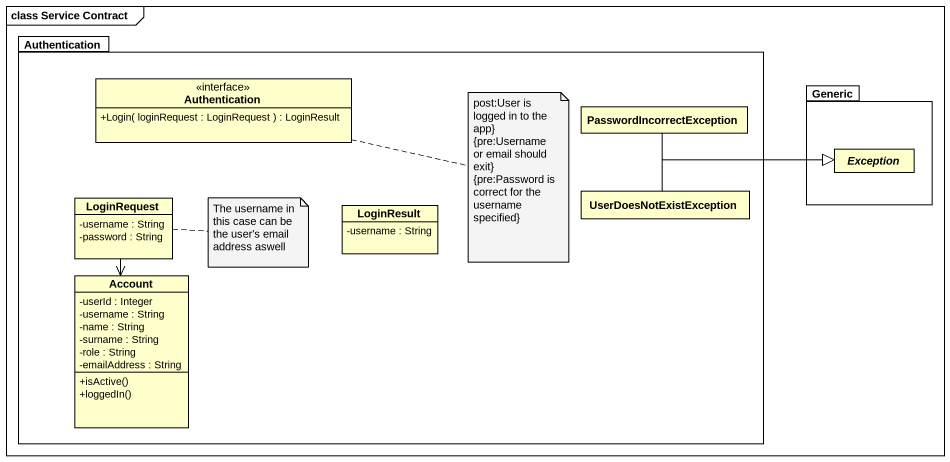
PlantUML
@startuml
mainframe class Service Contract
hide circle
hide empty members
skinparam classAttributeIconSize 0
package Authentication {
  interface "Authentication" as Authentication_2 {
    +Login( loginRequest : LoginRequest ) : LoginResult
  }
  class PasswordIncorrectException
  class LoginRequest {
    -username : String
    -password : String
  }
  class LoginResult {
    -username : String
  }
  class UserDoesNotExistException
  class Account {
    -userId : Integer
    -username : String
    -name : String
    -surname : String
    -role : String
    -emailAddress : String
    +isActive()
    +loggedIn()
  }
}
package Generic {
  abstract class "Exception" as Exception_
}
PasswordIncorrectException -right-|> Exception_
LoginRequest --> Account
UserDoesNotExistException -right-|> Exception_
note right of Authentication_2
  post:User is logged in to the app}
  {pre:Username or email should exit}
  {pre:Password is correct for the username specified}
end note
note right of LoginRequest : The username in this case can be the user's email address aswell
@enduml
